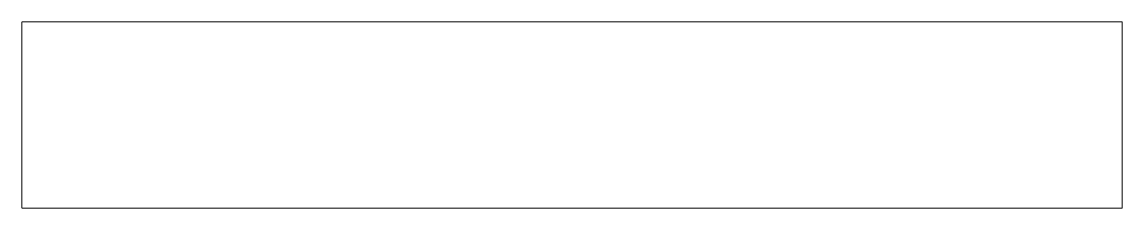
# Paper-space layout '_Superior' of a CAD drawing. Header units: millimetres. Extents: x -14.8 to 14.8, y -5 to 0.
import ezdxf

# ---------------------------------------------------------------- set-up
doc = ezdxf.new("R2010")
doc.units = ezdxf.units.MM

psp = doc.layouts.new('_Superior')

# ---------------------------------------------------------------- linework, layer by layer
at = {"color": 7, "linetype": 'Continuous', "lineweight": 15}
for p, q in [((-14.75, -5), (-14.75, 0)), ((14.75, 0), (-14.75, 0)), ((14.75, -5), (14.75, 0)), ((14.75, -5), (-14.75, -5))]:
    psp.add_line(p, q, dxfattribs=at)

doc.saveas('drawing.dxf')
